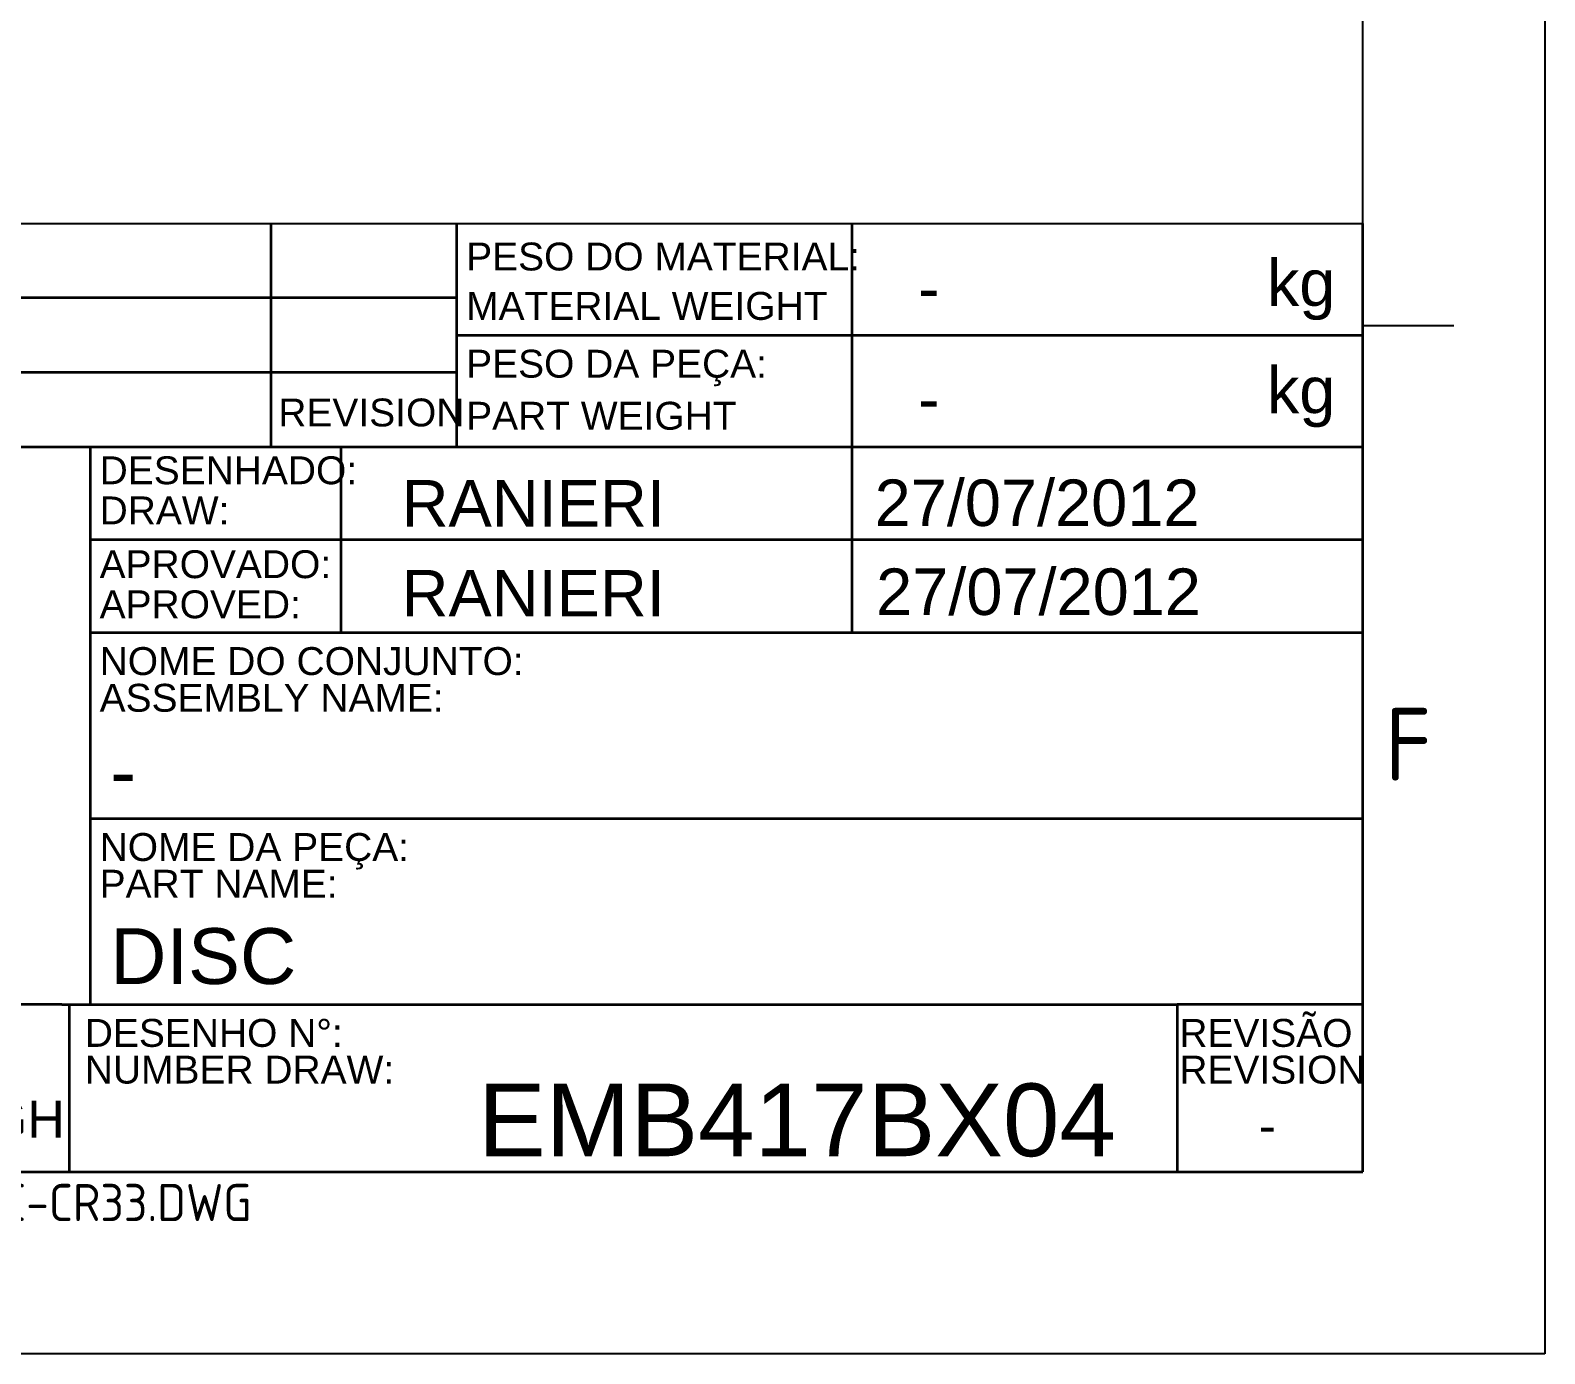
# Model space of a CAD drawing. Header units: millimetres. Extents: x 2761 to 3222, y 1093 to 1419.
# Drawn here: x 3130.3 to 3221.7, y 1093 to 1172.9 of the extents above; entities that cross this region are included whole.
import ezdxf
from ezdxf.enums import TextEntityAlignment as Align

# ---------------------------------------------------------------- set-up
doc = ezdxf.new("R2010")
doc.units = ezdxf.units.MM
doc.linetypes.add('ACAD_ISO02W100', pattern=[15, 12, -3])
doc.linetypes.add('ACAD_ISO05W100', pattern=[33, 24, -3, 0, -3, 0, -3])
doc.layers.add('AM_8', color=40, linetype='ACAD_ISO02W100', lineweight=35)
doc.layers.add('AM_BOR', color=240, linetype='ACAD_ISO05W100', lineweight=20)
doc.styles.add('ACISOTS', font='isocp.shx', dxfattribs={"height": 1})
doc.styles.get("Standard").update_dxf_attribs({"font": 'arial.ttf'})

# ---------------------------------------------------------------- blocks, each defined once
blk = doc.blocks.new('A3 ZTL')
for p, q in [((401.174, 9.785), (401.174, 280.822)), ((19.569, 9.785), (401.174, 9.785))]:
    blk.add_line(p, q)
at = {"layer": 'AM_BOR', "color": 135, "linetype": 'Continuous', "lineweight": 25}
for p, q in [((410.959, 290.607), (410.959, 0)), ((410.959, 0), (0, 0))]:
    blk.add_line(p, q, dxfattribs=at)
at = {"layer": 'AM_BOR', "color": 135, "lineweight": 25}
blk.add_line((406.067, 55.284), (401.174, 55.284), dxfattribs=at)
at = {"layer": 'AM_BOR', "color": 135, "lineweight": 25, "style": 'ACISOTS'}
blk.add_text('F', height=3.914, dxfattribs=at).set_placement((403.62, 32.779), align=Align.MIDDLE)

msp = doc.modelspace()

# ---------------------------------------------------------------- linework, layer by layer
at = {"linetype": 'Continuous'}
msp.add_line((3013.33, 1161.217), (3210.734, 1161.217), dxfattribs=at)
at = {"layer": 'AM_8', "color": 0, "linetype": 'Continuous'}
for p, q in [((3144.837, 1161.217), (3144.837, 1147.758)), ((3156.053, 1147.758), (3156.053, 1161.217)), ((3179.89, 1161.217), (3179.89, 1154.488)), ((3210.734, 1104.015), (3210.734, 1161.217)), ((3156.053, 1156.731), (3013.33, 1156.731)), ((3156.053, 1154.488), (3210.734, 1154.488)), ((3179.89, 1154.488), (3179.89, 1147.758)), ((3013.33, 1152.244), (3156.053, 1152.244)), ((3013.33, 1147.758), (3132.221, 1147.758)), ((3132.221, 1147.758), (3210.734, 1147.758)), ((3133.934, 1147.758), (3133.934, 1126.447)), ((3149.045, 1147.758), (3149.045, 1136.542)), ((3179.89, 1147.758), (3179.89, 1136.542)), ((3133.934, 1142.15), (3210.734, 1142.15)), ((3133.934, 1136.542), (3210.734, 1136.542)), ((3133.934, 1126.447), (3133.934, 1114.109)), ((3133.934, 1125.326), (3210.734, 1125.326)), ((3132.221, 1114.109), (3013.33, 1114.109)), ((3132.221, 1114.109), (3199.518, 1114.109)), ((3132.688, 1104.015), (3132.688, 1114.109)), ((3210.734, 1114.109), (3199.518, 1114.109)), ((3199.518, 1114.109), (3199.518, 1104.015)), ((3013.33, 1104.015), (3210.734, 1104.015))]:
    msp.add_line(p, q, dxfattribs=at)

# ---------------------------------------------------------------- block references
at = {"linetype": 'ByBlock', "lineweight": 0, "xscale": 1.121617728, "yscale": 1.121617728, "zscale": 1.121617728}
msp.add_blockref('A3 ZTL', (2760.77, 1093.04), dxfattribs=at)

# ---------------------------------------------------------------- texts
at = {"layer": 'AM_8', "color": 0, "linetype": 'Continuous'}
for s, height, p in [('PESO DO MATERIAL:', 1.68243, (3156.618, 1158.389)), ('kg', 2.804, (3204.939, 1156.238)), ('MATERIAL WEIGHT', 1.68243, (3156.618, 1155.409)), ('PESO DA PEÇA:', 1.68243, (3156.618, 1151.923)), ('kg', 2.804, (3204.939, 1149.768)), ('REVISION', 1.6824, (3145.281, 1148.98)), ('PART WEIGHT', 1.68243, (3156.618, 1148.783)), ('DESENHADO:', 1.6824, (3134.498, 1145.493)), ('DRAW:', 1.6824, (3134.498, 1143.073)), ('APROVADO:', 1.6824, (3134.498, 1139.827)), ('APROVED:', 1.6824, (3134.498, 1137.407)), ('NOME DO CONJUNTO:', 1.68243, (3134.498, 1133.983)), ('ASSEMBLY NAME:', 1.68243, (3134.498, 1131.768)), ('NOME DA PEÇA:', 1.68243, (3134.498, 1122.767)), ('PART NAME:', 1.6824, (3134.498, 1120.552)), ('DESENHO N%%d:', 1.68243, (3133.604, 1111.551)), ('REVISÃO', 1.6824, (3199.659, 1111.551)), ('NUMBER DRAW:', 1.68243, (3133.604, 1109.336)), ('REVISION', 1.6824, (3199.659, 1109.336)), ('TOLERANCES NOT INDICATED AS DIN-7168: HIGH', 2.24324, (3057.006, 1106.066))]:
    msp.add_text(s, height=height, dxfattribs=at).set_placement(p)
for p in [(3183.884, 1157.322), (3183.884, 1150.649)]:
    msp.add_attdef('-', text='', height=2.804, dxfattribs=at).set_placement(p, align=Align.MIDDLE_LEFT)
for tag, p, height in [('RANIERI', (3152.724, 1142.94), 2.804), ('27/07/2012', (3181.269, 1142.973), 2.804), ('RANIERI', (3152.721, 1137.514), 2.804), ('27/07/2012', (3181.359, 1137.607), 2.804), ('-', (3135.132, 1126.475), 3.365), ('DISC', (3135.132, 1115.344), 3.365), ('EMB417BX04', (3157.337, 1104.953), 4.387)]:
    msp.add_attdef(tag, p, '', height=height, dxfattribs=at)
msp.add_attdef('-', text='', height=2.193, dxfattribs=at).set_placement((3204.968, 1106.807), align=Align.MIDDLE_CENTER)
at = {"layer": 'AM_8', "color": 0, "linetype": 'Continuous', "style": 'ACISOTS'}
msp.add_attdef('GEN-TITLE-CR33.DWG', (3117.083, 1101.038), '', height=2.243, dxfattribs=at)

doc.saveas('drawing.dxf')
